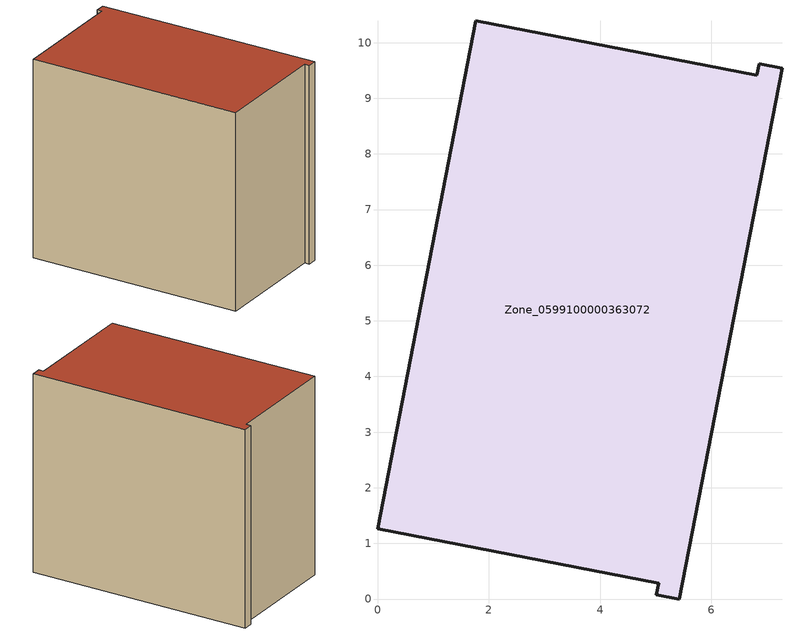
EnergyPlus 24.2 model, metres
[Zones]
Zone_0599100000363072
 floor ground (C_G): 7.27,9.54 5.43,0 5.01,0.08 5.06,0.29 0,1.26 1.76,10.39 6.82,9.42 6.86,9.62 z0
 wall outside (C_F): 5.43,0 7.27,9.54 6.86,9.62 6.82,9.42 1.76,10.39 0,1.26 5.06,0.29 5.01,0.08 5.43,0 z0:8.58
 roof outside (C_R): 6.82,9.42 1.76,10.39 0,1.26 5.06,0.29 5.01,0.08 5.43,0 7.27,9.54 6.86,9.62 z8.58
[BUILDING]
Pand.0599100000363072: North Axis=0; Terrain=City; Loads Convergence Tolerance Value=0.04; Temperature Convergence Tolerance Value=0.4; Solar Distribution=FullExterior; Maximum Number of Warmup Days=25; Minimum Number of Warmup Days=1
[Site:Location]
Rotterdam.The.Hague.AP_ZH_NLD Design_Conditions: Latitude=51.96; Longitude=4.45; Time Zone=1; Elevation=-4.5
[SITE:GROUNDTEMPERATURE:BUILDINGSURFACE]
18, 18, 18, 18, 18, 18, 18, 18, 18, 18, 18, 18
[MATERIAL] Thermal Absorptance=0.9; Solar Absorptance=0.7; Visible Absorptance=0.7
Name | Roughness | Thickness | Conductivity | Density | Specific Heat
G.TC.1992-2005 | MediumSmooth | 0.15 | 0.06 | 540 | 1210
F.TC.1992-2005 | Rough | 0.3 | 0.12 | 1920 | 840
R.TC.1992-2005 | MediumRough | 0.2 | 0.08 | 1500 | 1000
[CONSTRUCTION]
C_G: G.TC.1992-2005
C_F: F.TC.1992-2005
C_R: R.TC.1992-2005
[ZONE]
Zone_0599100000363072: Type=1; Multiplier=1; Ceiling Height=Autocalculate; Volume=Autocalculate; Floor Area=autocalculate; Part of Total Floor Area=Yes
[ZONEINFILTRATION:DESIGNFLOWRATE]
Infil_Zone_0599100000363072: Zone or ZoneList or Space or SpaceList=Zone_0599100000363072; Schedule=AlwaysOn; Design Flow Rate Calculation Method=Flow/Area; Flow Rate per Floor Area=0.0015; Constant Term Coefficient=1; Temperature Term Coefficient=0; Velocity Term Coefficient=0; Velocity Squared Term Coefficient=0
[HVACTEMPLATE:ZONE:IDEALLOADSAIRSYSTEM]
Zone_0599100000363072: Maximum Heating Supply Air Temperature=50; Minimum Cooling Supply Air Temperature=13; Maximum Heating Supply Air Humidity Ratio=0.0156; Minimum Cooling Supply Air Humidity Ratio=0.0077; Heating Limit=NoLimit; Cooling Limit=NoLimit; Dehumidification Control Type=ConstantSensibleHeatRatio; Cooling Sensible Heat Ratio=0.7; Dehumidification Setpoint=60; Humidification Control Type=None; Humidification Setpoint=30; Outdoor Air Method=None; Outdoor Air Flow Rate per Person=0.00944; Outdoor Air Flow Rate per Zone Floor Area=0; Outdoor Air Flow Rate per Zone=0; Demand Controlled Ventilation Type=None; Outdoor Air Economizer Type=NoEconomizer; Heat Recovery Type=None; Sensible Heat Recovery Effectiveness=0.7; Latent Heat Recovery Effectiveness=0.65
[ZONECONTROL:THERMOSTAT]
ThermostatControl_Zone_0599100000363072: Zone or ZoneList=Zone_0599100000363072; Control Type Schedule=DualSetpointControlType; Control 1=Thermostat_Zone_0599100000363072; Temperature Difference Between Cutout And Setpoint=0
[THERMOSTATSETPOINT:DUALSETPOINT]
Thermostat_Zone_0599100000363072: Heating Setpoint Temperature Schedule=HeatingSetpoint_Zone_0599100000363072; Cooling Setpoint Temperature Schedule=CoolingSetpoint_Zone_0599100000363072
[SCHEDULE:COMPACT]
HeatingSetpoint_Zone_0599100000363072: Through: 12/31, For: AllDays, Until: 24:00, 21
CoolingSetpoint_Zone_0599100000363072: Through: 12/31, For: AllDays, Until: 24:00, 24
DualSetpointControlType: Through: 12/31, For: AllDays, Until: 24:00, 4
AlwaysOn: Through: 12/31, For: AllDays, Until: 24:00, 1
